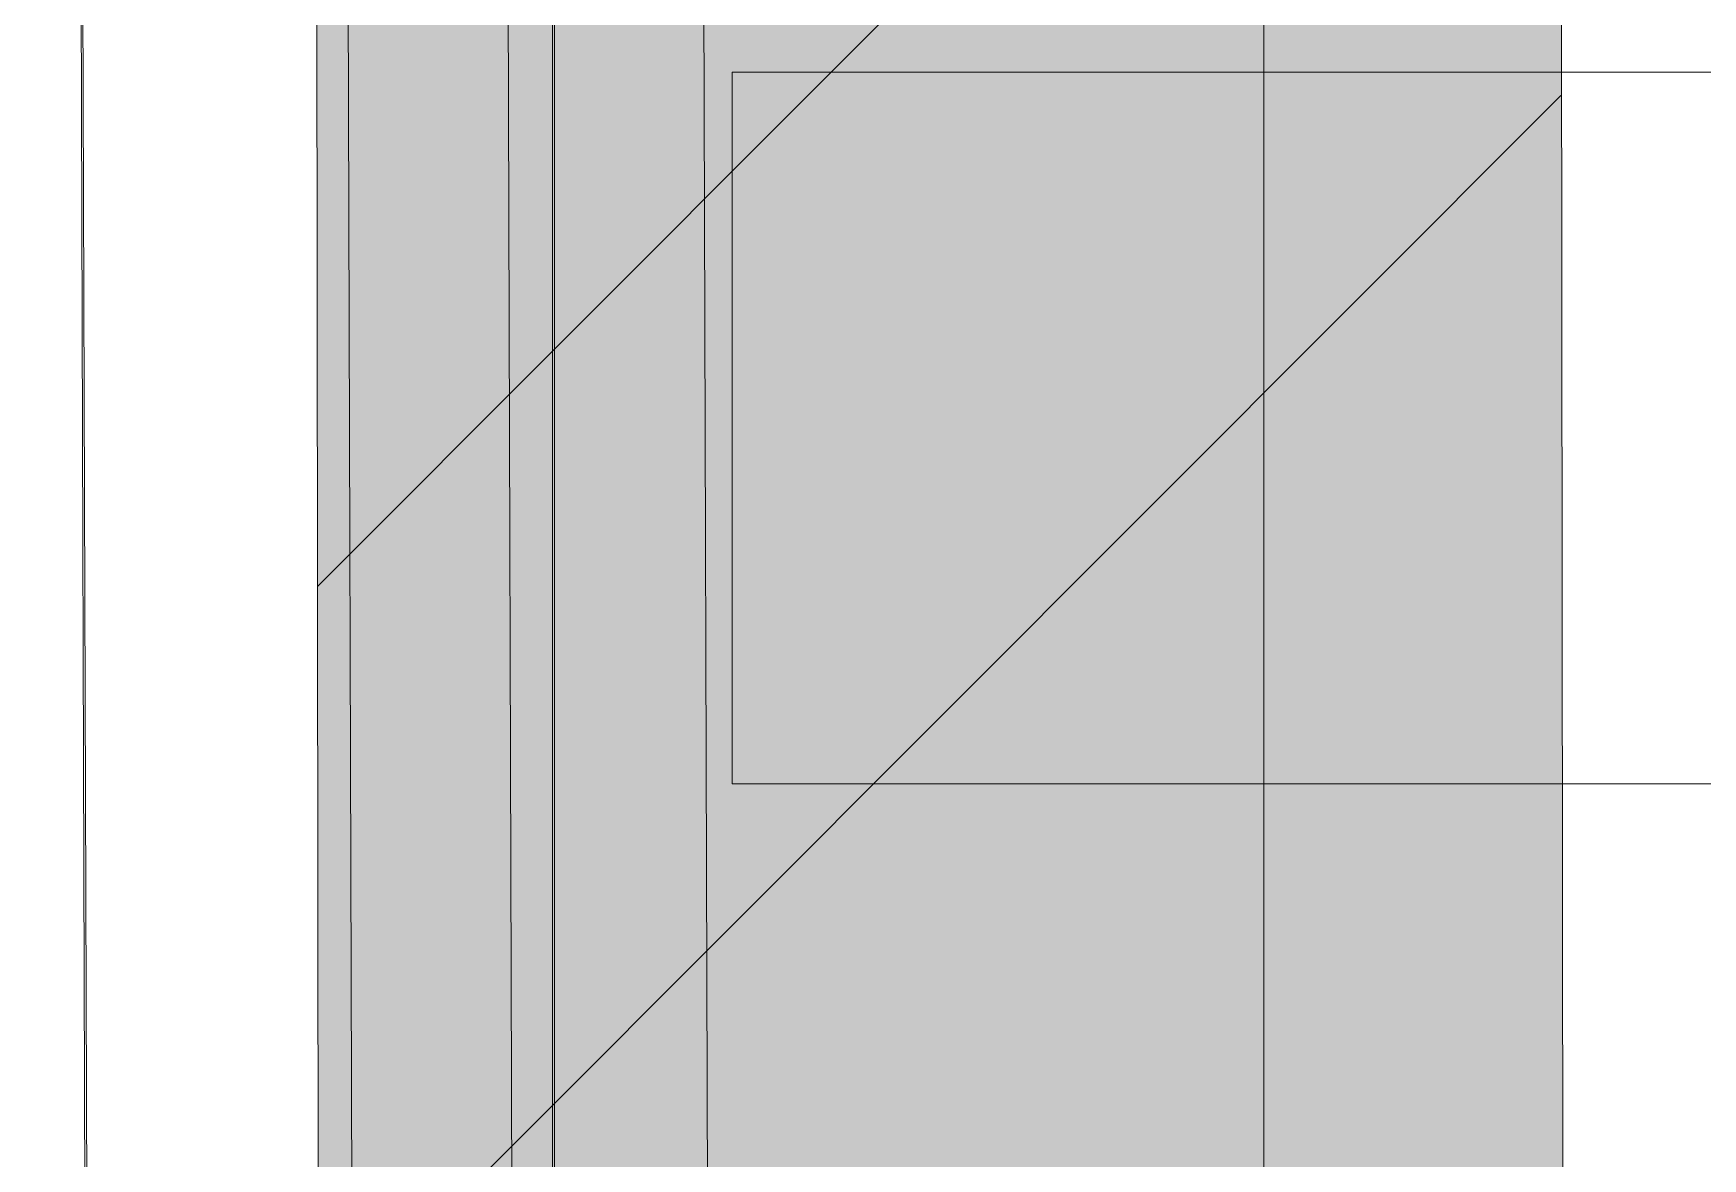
# Model space of a CAD drawing. Header units: millimetres. Extents: x -546 to 1681, y -650 to 1730.
# Drawn here: x 763.724 to 764.663, y 605.564 to 606.197 of the extents above; entities that cross this region are included whole.
import ezdxf

# ---------------------------------------------------------------- set-up
doc = ezdxf.new("R2010")
doc.units = ezdxf.units.MM

msp = doc.modelspace()

# ---------------------------------------------------------------- hatches: boundary and pattern name
at = {"true_color": 0xffffff}
h = msp.add_hatch(color=7, dxfattribs=at)
h.dxf.hatch_style = 2
h.paths.add_polyline_path([(764.64517, 546.58061), (763.94517, 546.58061), (763.87517, 614.31771), (764.57517, 614.31771)])

# ---------------------------------------------------------------- linework, layer by layer
at = {"color": 7, "lineweight": 0}
for points in [[(763.75517, 605.22469), (763.72417, 614.93771)], [(763.72417, 614.93771), (763.75417, 605.22469)], [(763.90417, 605.22469), (763.87417, 614.93771)], [(763.99417, 605.22469), (763.96417, 614.93871)], [(764.10417, 605.22469), (764.07417, 614.93871)], [(763.87517, 614.31771), (763.94617, 545.8806)], [(764.64517, 546.58061), (764.57517, 614.31771)], [(763.88417, 605.8857), (764.58317, 606.5857)], [(763.88417, 605.4617), (764.58317, 606.1617)]]:
    msp.add_lwpolyline(points, dxfattribs=at)
at = {"color": 8, "lineweight": 0, "true_color": 0x7f7f7f}
for points in [[(764.01617, 605.4237), (764.01617, 614.02371)], [(764.01717, 605.4237), (764.01717, 614.02371)], [(764.41617, 614.02371), (764.41617, 605.4237)], [(764.11717, 605.7747), (764.11717, 606.1747)], [(764.11717, 606.1747), (766.91517, 606.1747)], [(766.91517, 605.7747), (764.11717, 605.7747)]]:
    msp.add_lwpolyline(points, dxfattribs=at)

doc.saveas('drawing.dxf')
